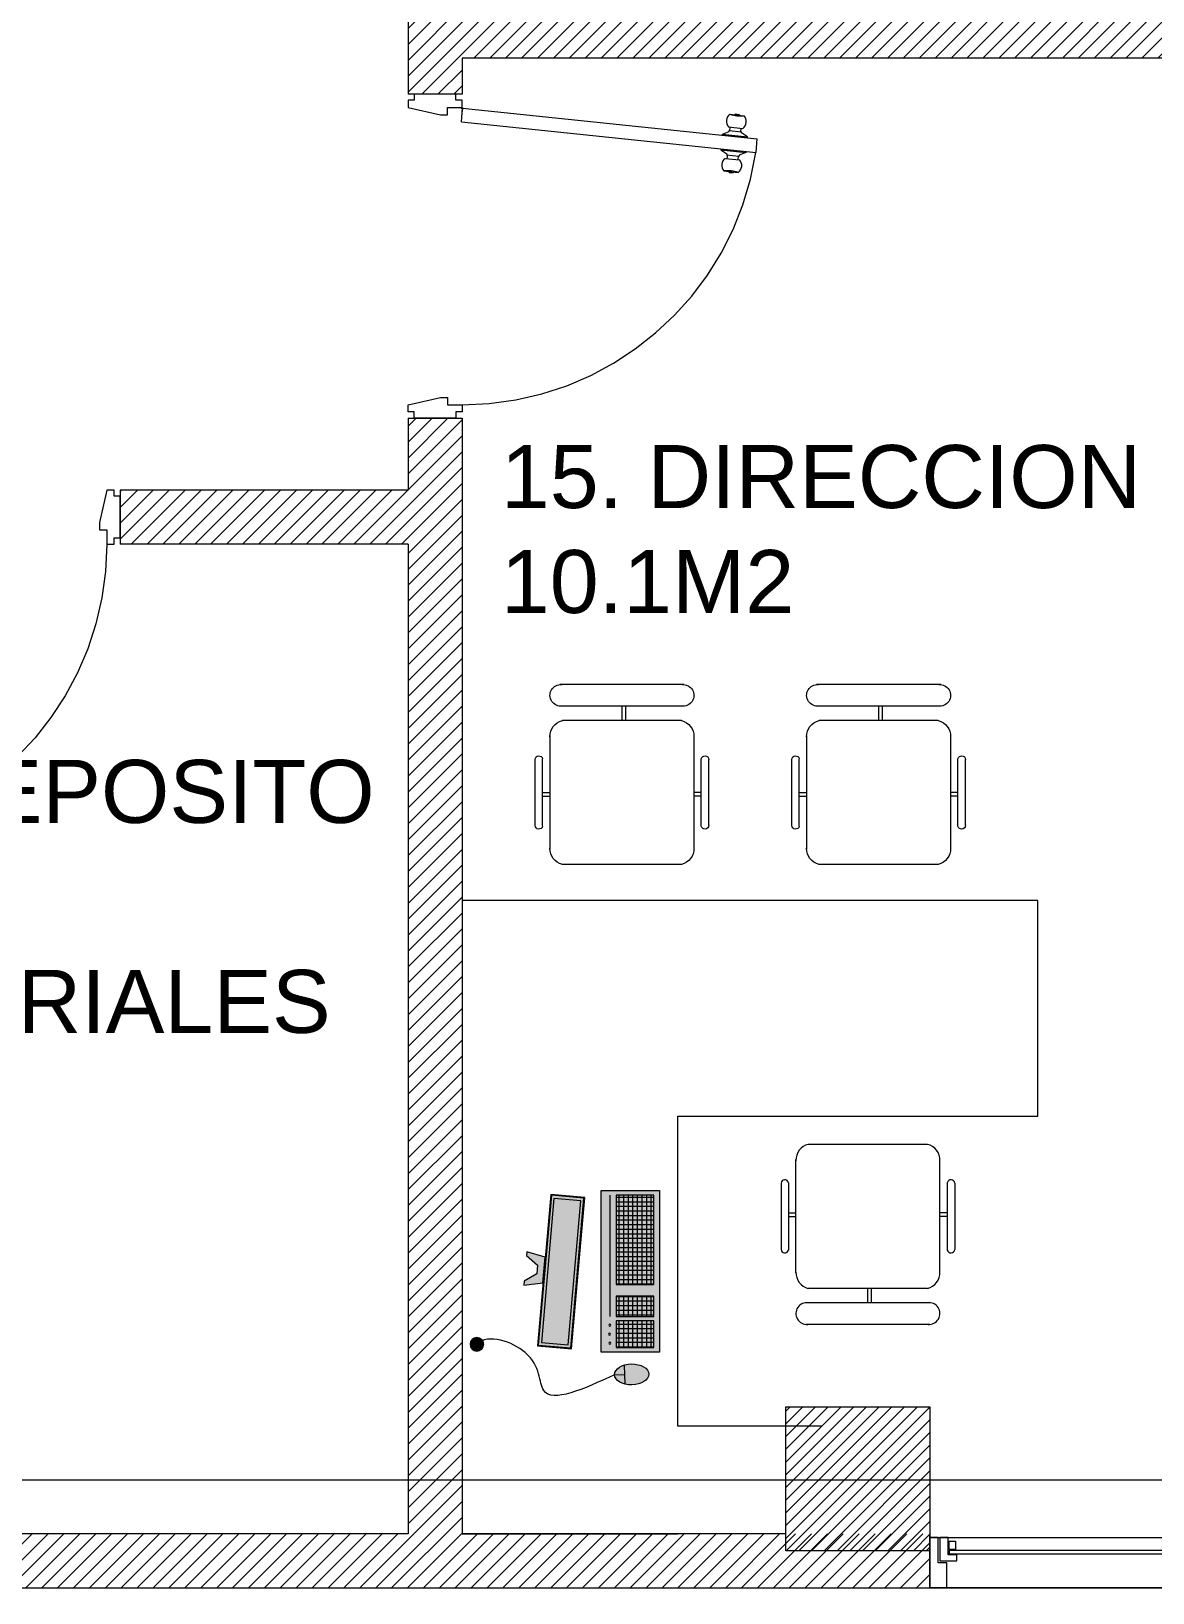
# Model space of a CAD drawing. Extents: x 98839 to 99031, y 101876 to 101926.
# Drawn here: x 98862.861 to 98865.977, y 101884.742 to 101889.08 of the extents above; entities that cross this region are included whole.
import ezdxf

# ---------------------------------------------------------------- set-up
doc = ezdxf.new("R2010")
doc.units = 0
doc.header["$LTSCALE"] = 8
doc.header["$MEASUREMENT"] = 0
doc.linetypes.add('DASHDOTX2', pattern=[2, 1, -0.5, 0, -0.5])
doc.linetypes.add('HIDDEN', pattern=[0.375, 0.25, -0.125])
doc.layers.get('0').update_dxf_attribs({"linetype": 'CONTINUOUS', "lineweight": 9})
for name, color, linetype, lineweight in [('5- 0.18 (muebles fijos)', 3, 'CONTINUOUS', 18), ('A-HTCH-251', 251, 'CONTINUOUS', 0), ('A-HTCH-253', 253, 'CONTINUOUS', 0), ('A-HTCH-254', 254, 'CONTINUOUS', 0), ('A-HTCH-255', 255, 'CONTINUOUS', 0), ('A_ACHU-1', 253, 'CONTINUOUS', 0), ('A_CARP-MAD', 46, 'CONTINUOUS', 18), ('A_CLRA-YESO', 71, 'CONTINUOUS', 18), ('A_COLS', 1, 'CONTINUOUS', 20), ('A_EJES', 75, 'DASHDOTX2', 5), ('A_MUEB', 3, 'CONTINUOUS', 15), ('A_MURO', 7, 'CONTINUOUS', 20), ('A_PISO-ACHU', 251, 'CONTINUOUS', 0), ('A_PISO-GRAN', 250, 'CONTINUOUS', 0), ('A_PROY', 16, 'HIDDEN', 5), ('A_PUER', 134, 'CONTINUOUS', 18), ('A_TEXT', 154, 'CONTINUOUS', 0), ('A_VENT', 124, 'CONTINUOUS', 18), ('MOBILIARIO', 3, 'CONTINUOUS', 15)]:
    doc.layers.add(name, color=color, linetype=linetype, lineweight=lineweight)
doc.styles.add('DIM', font='arial.ttf')
pattern_1 = [(45, (0, 0), (-0.022097086912, 0.022097086912), [])]

# ---------------------------------------------------------------- blocks, each defined once
blk = doc.blocks.new('puerta mad .90mt')
at = {"layer": '5- 0.18 (muebles fijos)'}
blk.add_line((19.2271, 37.8497), (19.2271, 37.8497), dxfattribs=at)
at = {"layer": 'A_ACHU-1'}
for p, q in [((19.1201, 37.7942), (19.1213, 37.8055)), ((19.1201, 37.7942), (19.1227, 37.7939)), ((19.1212, 37.7797), (19.1227, 37.7939)), ((19.1213, 37.8055), (19.1239, 37.8052)), ((19.1227, 37.7939), (19.1254, 37.8194)), ((19.1561, 37.776), (19.1602, 37.8158)), ((19.1697, 37.8101), (19.1597, 37.8111)), ((19.1663, 37.7775), (19.1699, 37.8123)), ((19.1728, 37.812), (19.1699, 37.8123)), ((19.1836, 37.8284), (19.1728, 37.812)), ((19.1764, 37.7588), (19.1836, 37.8284)), ((19.1866, 37.8281), (19.1836, 37.8284)), ((19.1866, 37.8281), (19.1836, 37.8284)), ((19.2201, 37.7542), (19.2274, 37.8239)), ((19.2244, 37.8242), (19.2274, 37.8239)), ((19.2244, 37.8242), (19.2274, 37.8239)), ((19.2274, 37.8239), (19.2346, 37.8055)), ((19.2339, 37.7704), (19.2375, 37.8052)), ((19.2346, 37.8055), (19.2375, 37.8052)), ((19.2373, 37.803), (19.2472, 37.802)), ((19.2436, 37.7669), (19.2477, 37.8067)), ((19.2799, 37.7775), (19.2825, 37.803)), ((19.1665, 37.7796), (19.1565, 37.7807)), ((19.1692, 37.7772), (19.1663, 37.7775)), ((19.1764, 37.7588), (19.1692, 37.7772)), ((19.1794, 37.7585), (19.1764, 37.7588)), ((19.2172, 37.7546), (19.2201, 37.7542)), ((19.2201, 37.7542), (19.231, 37.7707)), ((19.231, 37.7707), (19.2339, 37.7704)), ((19.2341, 37.7726), (19.2441, 37.7715)), ((19.2784, 37.7632), (19.2799, 37.7775)), ((19.2825, 37.7772), (19.2799, 37.7775)), ((19.2837, 37.7885), (19.2811, 37.7888)), ((19.2825, 37.7772), (19.2837, 37.7885)), ((19.1036, 37.0174), (19.1022, 37.0174)), ((19.1037, 37.0339), (19.1036, 37.0174)), ((19.1037, 37.0339), (19.1042, 37.0389)), ((19.1039, 37.0359), (19.1203, 37.0345)), ((19.104, 37.0369), (19.113, 37.0361)), ((19.1204, 37.0355), (19.1203, 37.0345))]:
    blk.add_line(p, q, dxfattribs=at)
blk.add_circle((19.1038, 37.0354), 0.00188, dxfattribs=at)
for centre, radius, start, end in [((19.0316, 37.8091), 0.0943, 341.7974, 6.2752), ((19.1411, 37.801), 0.0242, 37.6391, 130.4335), ((19.2634, 37.7883), 0.0242, 37.6391, 130.4335), ((19.3722, 37.7736), 0.0943, 161.7974, 186.2752), ((19.1404, 37.7944), 0.0242, 217.6391, 310.4335), ((19.2627, 37.7816), 0.0242, 217.6391, 310.4335), ((19.1038, 37.0354), 0.000938, 85, 265), ((19.1038, 37.0354), 0.000937, 265, 85)]:
    blk.add_arc(centre, radius, start, end, dxfattribs=at)
at = {"layer": 'A_CARP-MAD'}
for points in [[(19.0653, 36.9024), (19.0823, 36.9024), (19.0823, 36.8854), (19.1023, 36.8854), (19.1223, 36.9754), (19.1223, 36.9954), (19.1023, 36.9954), (19.1023, 37.0354), (19.0823, 37.0354), (19.0823, 37.0184), (19.0653, 37.0184)], [(19.9653, 36.9024), (19.9483, 36.9024), (19.9483, 36.8854), (19.9283, 36.8854), (19.9083, 36.9754), (19.9083, 36.9954), (19.9283, 36.9954), (19.9283, 37.0354), (19.9483, 37.0354), (19.9483, 37.0184), (19.9653, 37.0184)]]:
    blk.add_lwpolyline(points, close=True, dxfattribs=at)
at = {"layer": 'A_PROY'}
blk.add_arc((19.1008, 37.0343), 0.8276, 0.0783, 81.2006, dxfattribs=at)
at = {"layer": 'A_PUER'}
for p, q in [((19.104, 37.0369), (19.1895, 37.8555)), ((19.1418, 37.0336), (19.2274, 37.8522)), ((19.2274, 37.8522), (19.1895, 37.8555)), ((19.1418, 37.0336), (19.104, 37.0369))]:
    blk.add_line(p, q, dxfattribs=at)
blk = doc.blocks.new('Silla7')
at = {"layer": 'MOBILIARIO'}
for p, q in [((0.3936, 0.2205), (0.2064, 0.2205)), ((0.392, 0.2414), (0.208, 0.2414)), ((0.3, 0.2205), (0.3, 0.2)), ((0.31, 0.2205), (0.31, 0.2)), ((0.06, -0.174), (0.06, 0.174)), ((0.1422, 0.2), (0.4578, 0.2)), ((0, -0.1724), (0, 0.1724)), ((0.1, -0.1656), (0.1, 0.1656)), ((0.5, -0.1656), (0.5, 0.1656)), ((0.06, 0), (0.1, 0)), ((0.06, -0.01), (0.1, -0.01)), ((0.1422, -0.2), (0.4578, -0.2)), ((0.3, -0.2205), (0.3, -0.2)), ((0.31, -0.2205), (0.31, -0.2)), ((0.3936, -0.2205), (0.2064, -0.2205)), ((0.392, -0.2414), (0.208, -0.2414))]:
    blk.add_line(p, q, dxfattribs=at)
for centre, radius, start, end in [((0.2089, 0.2308), 0.0106, 95.194, 256.2053), ((0.3911, 0.2308), 0.0106, 283.7947, 84.806), ((0.0301, 0.1698), 0.0302, 352.0545, 184.9417), ((0.1437, 0.155), 0.045, 88.0008, 166.4156), ((0.4563, 0.155), 0.045, 13.5844, 91.9992), ((0.0301, -0.1698), 0.0302, 175.0583, 7.9455), ((0.1437, -0.155), 0.045, 193.5844, 271.9992), ((0.4563, -0.155), 0.045, 268.0008, 346.4156), ((0.2089, -0.2308), 0.0106, 103.7947, 264.806), ((0.3911, -0.2308), 0.0106, 275.194, 76.2053)]:
    blk.add_arc(centre, radius, start, end, dxfattribs=at)
blk = doc.blocks.new('_Computador Izquierda')
at = {"layer": 'A-HTCH-251'}
h = blk.add_hatch(dxfattribs=at)
h.set_pattern_fill('NET', color=256, scale=0.004, angle=-180, style=0)
h.set_pattern_definition([(0, (-0.211854, 0.621106), (2e-18, -0.0127), []), (270, (-0.211854, 0.621106), (-0.0127, -2e-18), [])])
h.paths.add_polyline_path([(-0.2119, 0.6211), (-0.1375, 0.6211), (-0.1375, 0.5164), (-0.2119, 0.5164)])
h = blk.add_hatch(dxfattribs=at)
h.set_pattern_fill('NET', color=256, scale=0.004, angle=-180, style=0)
h.set_pattern_definition([(0, (-0.097036, 0.621106), (2e-18, -0.0127), []), (270, (-0.097036, 0.621106), (-0.0127, -2e-18), [])])
h.paths.add_polyline_path([(-0.1251, 0.5164), (-0.1251, 0.5819), (-0.1251, 0.6117), (-0.1251, 0.6211), (-0.069, 0.6211), (-0.069, 0.6117), (-0.069, 0.5819), (-0.069, 0.5164)])
h = blk.add_hatch(dxfattribs=at)
h.set_pattern_fill('NET', color=256, scale=0.004, angle=-180, style=0)
h.set_pattern_definition([(0, (-0.037041, 0.621106), (2e-18, -0.0127), []), (270, (-0.037041, 0.621106), (-0.0127, -2e-18), [])])
h.paths.add_polyline_path([(0.2116, 0.5164), (-0.037, 0.5164), (-0.037, 0.6211), (0.2116, 0.6211)])
h = blk.add_hatch(color=256, dxfattribs=at)
edge = h.paths.add_edge_path()
edge.add_arc((-0.2028, 0.1296), 0.019, 0, 360)
at = {"layer": 'A-HTCH-253'}
blk.add_hatch(color=256, dxfattribs=at).paths.add_polyline_path([(0.1962, 0.4183), (0.2028, 0.3437), (-0.1975, 0.3087), (-0.2041, 0.3833)])
at = {"layer": 'A-HTCH-254'}
h = blk.add_hatch(color=256, dxfattribs=at)
edge = h.paths.add_edge_path()
edge.add_ellipse((-0.2865, 0.5596), major_axis=(-0.0009, -0.0475), ratio=0.611138, start_angle=0, end_angle=360, ccw=False)
blk.add_hatch(color=256, dxfattribs=at).paths.add_polyline_path([(0.0392, 0.3194), (0.0542, 0.2679), (0.0436, 0.2669), (0.0174, 0.2979), (-0.007, 0.2958), (-0.0274, 0.2607), (-0.038, 0.2598), (-0.0322, 0.3131)])
at = {"layer": 'A-HTCH-255'}
for points in [[(0.225, 0.475), (0.225, 0.637), (-0.225, 0.637), (-0.225, 0.475)], [(0.2053, 0.4292), (0.2136, 0.3346), (-0.2066, 0.2978), (-0.2149, 0.3924)]]:
    blk.add_hatch(color=256, dxfattribs=at).paths.add_polyline_path(points)
for points in [[(0.225, 0.475), (0.225, 0.637), (-0.225, 0.637), (-0.225, 0.475)], [(-0.2119, 0.6211), (-0.1375, 0.6211), (-0.1375, 0.5164), (-0.2119, 0.5164)], [(-0.1251, 0.5164), (-0.1251, 0.5819), (-0.1251, 0.5819), (-0.1251, 0.6117), (-0.1251, 0.6117), (-0.1251, 0.6211), (-0.069, 0.6211), (-0.069, 0.6117), (-0.069, 0.6117), (-0.069, 0.5819), (-0.069, 0.5819), (-0.069, 0.5164)], [(0.2116, 0.5164), (-0.037, 0.5164), (-0.037, 0.6211), (0.2116, 0.6211)], [(0.2053, 0.4292), (0.2136, 0.3346), (-0.2066, 0.2978), (-0.2149, 0.3924)], [(0.2035, 0.427), (0.2114, 0.3364), (-0.2048, 0.3), (-0.2127, 0.3906)], [(0.1962, 0.4183), (0.2028, 0.3437), (-0.1975, 0.3087), (-0.2041, 0.3833)], [(0.0392, 0.3194), (0.0542, 0.2679), (0.0436, 0.2669), (0.0174, 0.2979), (-0.007, 0.2958), (-0.0274, 0.2607), (-0.038, 0.2598), (-0.0322, 0.3131)]]:
    blk.add_lwpolyline(points, close=True)
for points in [[(-0.2606, 0.5391), (-0.3132, 0.5401)], [(-0.2874, 0.5121), (-0.2869, 0.5396)], [(0.2116, 0.4987), (-0.1251, 0.4987)]]:
    blk.add_lwpolyline(points)
for centre, radius in [((-0.1995, 0.4987), 0.00292), ((-0.1747, 0.4981), 0.00292), ((-0.1498, 0.4987), 0.00292), ((-0.2028, 0.1296), 0.019)]:
    blk.add_circle(centre, radius)
at = {"extrusion": (-3.44373e-32, 8.59898e-34, -1)}
blk.add_ellipse((-0.2865, 0.5596), major_axis=(-0.0009, -0.0475), ratio=0.611138, start_param=3.141593, end_param=9.424778, dxfattribs=at)
blk.add_open_spline([(-0.2874, 0.5121), (-0.3273, 0.4257), (-0.3902, 0.2893), (-0.227, 0.3137), (-0.1713, 0.1616), (-0.2028, 0.1296)], degree=3, knots=[0, 0, 0, 0, 0.2622874, 0.4139159, 0.5326933, 0.5326933, 0.5326933, 0.5326933])

msp = doc.modelspace()

# ---------------------------------------------------------------- hatches: boundary and pattern name
at = {"layer": 'A_CLRA-YESO', "true_color": 0x57ad00}
h = msp.add_hatch(dxfattribs=at)
h.set_pattern_fill('ANSI31', color=74, scale=0.25)
h.set_pattern_definition(pattern_1)
h.paths.add_polyline_path([(98859.1576, 101885.2576), (98859.5576, 101885.2576), (98859.5573, 101884.8576), (98859.1573, 101884.8576)], flags=16)
h.paths.add_polyline_path([(98859.1572, 101892.5577), (98859.1577, 101892.9577), (98859.5577, 101892.9571), (98859.5572, 101892.5571)], flags=16)
h.paths.add_polyline_path([(98852.8582, 101892.0054), (98852.6582, 101892.0054), (98852.6582, 101892.5586), (98852.5579, 101892.5586), (98852.5576, 101892.9554), (98852.9576, 101892.9554), (98852.9579, 101892.5586), (98852.8582, 101892.5586)], flags=16)
h.paths.add_polyline_path([(98857.7588, 101892.9054), (98857.7588, 101893.0554), (98852.5082, 101893.0554), (98852.5082, 101892.0054), (98852.4082, 101892.0054), (98852.4082, 101891.8554), (98853.0082, 101891.8554), (98853.0082, 101892.9054), (98857.2082, 101892.9054), (98857.2082, 101890.0554), (98857.3582, 101890.0554), (98857.3582, 101892.9054)])
h.paths.add_polyline_path([(98858.2082, 101884.7554), (98858.2082, 101884.9054), (98857.3582, 101884.9054), (98857.3582, 101889.0554), (98857.2082, 101889.0554), (98857.2082, 101884.7554)])
h.paths.add_polyline_path([(98861.8088, 101884.9054), (98861.8088, 101884.7554), (98865.3582, 101884.7554), (98865.3577, 101884.9054), (98864.9575, 101884.9054), (98864.0582, 101884.9054), (98864.0582, 101888.0054), (98863.9082, 101888.0054), (98863.9082, 101887.8054), (98863.1082, 101887.8054), (98863.1082, 101887.6554), (98863.9082, 101887.6554), (98863.9082, 101884.9054), (98862.1082, 101884.9054), (98862.1082, 101887.6554), (98862.2082, 101887.6554), (98862.2082, 101887.8054), (98862.1082, 101887.8054), (98862.1082, 101887.9804), (98861.9582, 101887.9804), (98861.9582, 101884.9054)])
h.paths.add_polyline_path([(98862.1082, 101892.1054), (98861.9582, 101892.1054), (98861.9582, 101891.7565), (98862.1082, 101891.7565)], flags=17)
h.paths.add_polyline_path([(98862.0931, 101892.9054), (98862.0931, 101893.0554), (98858.7588, 101893.0554), (98858.7588, 101892.9054), (98859.1082, 101892.9054), (98859.1082, 101892.3554), (98859.4582, 101892.3554), (98859.4582, 101889.0554), (98858.3582, 101889.0554), (98858.3582, 101888.9054), (98859.4582, 101888.9054), (98859.4582, 101885.4554), (98859.1082, 101885.4554), (98859.1082, 101884.9054), (98858.7082, 101884.9054), (98858.7082, 101884.7554), (98859.8088, 101884.7554), (98859.8088, 101884.9054), (98859.6082, 101884.9054), (98859.6082, 101889.0054), (98861.9582, 101889.0054), (98861.9582, 101888.8804), (98862.1082, 101888.8804), (98862.1082, 101889.2554), (98861.9582, 101889.2554), (98861.9582, 101889.1554), (98859.6082, 101889.1554), (98859.6082, 101890.9554), (98861.9582, 101890.9554), (98861.9531, 101891.5565), (98862.1031, 101891.5565), (98862.1082, 101890.6043), (98861.9582, 101890.6043), (98861.9582, 101891.1054), (98859.6082, 101891.1054), (98859.6082, 101892.9054)])
h = msp.add_hatch(dxfattribs=at)
h.set_pattern_fill('ANSI31', color=74, scale=0.25)
h.set_pattern_definition(pattern_1)
h.paths.add_polyline_path([(98866.3575, 101892.5574), (98866.3575, 101892.9574), (98866.7574, 101892.9574), (98866.7574, 101892.5574)], flags=17)
h.paths.add_polyline_path([(98865.1588, 101892.9054), (98865.1588, 101893.0554), (98863.9082, 101893.0554), (98863.9082, 101892.9054), (98863.9082, 101891.4247), (98863.9082, 101890.9054), (98863.9082, 101890.1554), (98864.0582, 101890.1554), (98864.0582, 101890.7554), (98864.0582, 101891.2747), (98864.0582, 101892.9054)])
h.paths.add_polyline_path([(98866.3582, 101892.3554), (98866.8582, 101892.3554), (98866.8582, 101893.0554), (98866.1588, 101893.0554), (98866.1588, 101892.9054), (98866.3582, 101892.9054)])
h.paths.add_polyline_path([(98866.8582, 101890.8554), (98866.7082, 101890.8554), (98866.7082, 101889.1554), (98864.0582, 101889.1554), (98864.0582, 101889.2554), (98863.9082, 101889.2554), (98863.9082, 101888.9054), (98864.0582, 101888.9054), (98864.0582, 101889.0054), (98866.7082, 101889.0054), (98866.7082, 101887.4554), (98866.8582, 101887.4554)])
at = {"layer": 'A_PISO-ACHU'}
h = msp.add_hatch(dxfattribs=at)
h.set_pattern_fill('ANSI31', color=256, scale=0.2)
h.set_pattern_definition([(45, (-164.107538, 0), (-0.0176776695297, 0.0176776695297), [])])
h.paths.add_polyline_path([(98864.9576, 101884.8584), (98864.9576, 101885.2584), (98865.3579, 101885.2584), (98865.3579, 101884.8584)])

# ---------------------------------------------------------------- linework, layer by layer
at = {"layer": 'A_CARP-MAD'}
for points in [[(98865.3815, 101884.8951), (98865.3582, 101884.8951), (98865.3582, 101884.7554), (98865.4048, 101884.7554), (98865.4048, 101884.825), (98865.3815, 101884.825)], [(98865.3861, 101884.8951), (98865.3861, 101884.8299), (98865.4327, 101884.8299), (98865.4327, 101884.8472), (98865.4093, 101884.8472), (98865.4093, 101884.8951)], [(98865.4295, 101884.8617), (98865.4121, 101884.8617), (98865.4121, 101884.8847), (98865.4295, 101884.8847)]]:
    msp.add_lwpolyline(points, close=True, dxfattribs=at)
at = {"layer": 'A_COLS'}
msp.add_lwpolyline([(98864.9577, 101884.8584), (98864.9577, 101885.2584), (98865.3577, 101885.2584), (98865.3577, 101884.8584)], close=True, dxfattribs=at)
at = {"layer": 'A_EJES'}
msp.add_line((98866.8639, 101885.0546), (98842.0493, 101885.0546), dxfattribs=at)
at = {"layer": 'A_MUEB'}
msp.add_lwpolyline([(98865.0579, 101885.2046), (98864.6582, 101885.2046), (98864.6582, 101886.0654), (98865.6582, 101886.0654), (98865.6582, 101886.6654), (98864.0582, 101886.6654), (98864.0582, 101885.1654), (98864.0582, 101884.9054), (98864.1982, 101884.9054), (98864.6582, 101884.9054)], dxfattribs=at)
at = {"layer": 'A_MURO'}
for p, q in [((98863.9082, 101889.2554), (98863.9082, 101888.9054)), ((98866.7082, 101889.0054), (98864.0582, 101889.0054)), ((98864.0582, 101889.0054), (98864.0582, 101888.9054)), ((98864.0582, 101888.9054), (98863.9082, 101888.9054)), ((98863.9082, 101888.0054), (98864.0582, 101888.0054)), ((98863.9082, 101888.0054), (98863.9082, 101887.8054)), ((98864.0582, 101888.0054), (98864.0582, 101884.9054)), ((98863.1082, 101887.8054), (98863.1082, 101887.6554)), ((98863.9082, 101887.8054), (98863.1082, 101887.8054)), ((98863.9082, 101887.6554), (98863.1082, 101887.6554)), ((98863.9082, 101887.6554), (98863.9082, 101884.9054)), ((98863.9082, 101884.9054), (98862.1082, 101884.9054)), ((98864.9577, 101884.9054), (98864.0582, 101884.9054)), ((98865.3582, 101884.9054), (98865.3577, 101884.9054)), ((98865.3582, 101884.7554), (98865.3582, 101884.9054))]:
    msp.add_line(p, q, dxfattribs=at)
msp.add_lwpolyline([(98861.9582, 101884.9054), (98861.8088, 101884.9054), (98861.8088, 101884.7554), (98865.3582, 101884.7554)], dxfattribs=at)
at = {"layer": 'A_PISO-GRAN', "ltscale": 0.333}
msp.add_lwpolyline([(98846.8082, 101884.7554), (98866.7082, 101884.7554), (98866.7082, 101883.7554), (98846.8082, 101883.7554)], close=True, dxfattribs=at)
at = {"layer": 'A_VENT'}
for p, q in [((98865.3582, 101884.8951), (98866.7186, 101884.8951)), ((98866.7546, 101884.859), (98865.412, 101884.859)), ((98865.412, 101884.859), (98865.412, 101884.8497)), ((98865.412, 101884.8497), (98866.7639, 101884.8497)), ((98866.8582, 101884.7554), (98865.3582, 101884.7554))]:
    msp.add_line(p, q, dxfattribs=at)

# ---------------------------------------------------------------- block references
at = {"extrusion": (0, 0, -1), "zscale": -1, "rotation": 90}
msp.add_blockref('_Computador Izquierda', (-98863.97, 101885.6347), dxfattribs=at)
at = {"layer": 'A_MUEB', "extrusion": (0, 0, -1), "zscale": -1, "rotation": 270}
for p in [(-98864.5025, 101887.2652), (-98865.2157, 101887.2652)]:
    msp.add_blockref('Silla7', p, dxfattribs=at)
at = {"layer": 'A_MUEB', "extrusion": (0, 0, -1), "xscale": -1, "zscale": -1, "rotation": 270}
msp.add_blockref('Silla7', (-98865.1859, 101885.4874), dxfattribs=at)
at = {"layer": 'A_PUER', "rotation": 270}
msp.add_blockref('puerta mad .90mt', (98827.0228, 101907.9708), dxfattribs=at)
at = {"layer": 'A_PUER', "xscale": -1, "rotation": 180}
msp.add_blockref('puerta mad .90mt', (98843.1429, 101924.6908), dxfattribs=at)

# ---------------------------------------------------------------- texts
at = {"layer": 'A_TEXT', "char_height": 0.175, "attachment_point": 1, "style": 'DIM'}
for s, insert, width in [('15. DIRECCION\\P10.1M2', (98864.166, 101887.9306), 3.61759), ('17. DEPOSITO DE MATERIALES\\P4.5M2', (98862.1446, 101887.0557), 1.830719)]:
    msp.add_mtext(s, dxfattribs=dict(at, insert=insert, width=width))

doc.saveas('drawing.dxf')
